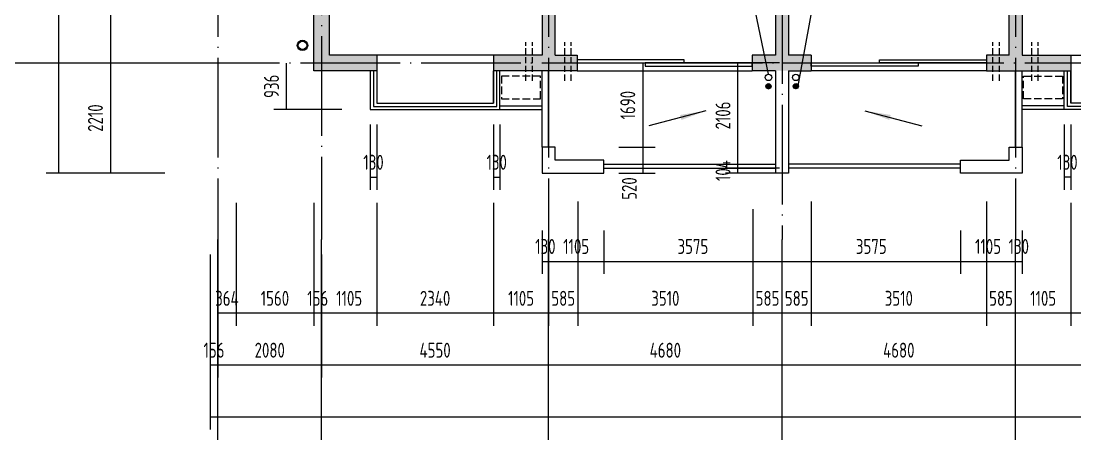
# Model space of a CAD drawing. Extents: x -726032 to 135930, y -151624 to 587044.
# Drawn here: x -388491 to -367367, y 455717 to 463994 of the extents above; entities that cross this region are included whole.
import ezdxf

# ---------------------------------------------------------------- set-up
doc = ezdxf.new("R2010")
doc.units = 0
doc.header["$LTSCALE"] = 1000
doc.header["$MEASUREMENT"] = 0
doc.linetypes.add('DASH', pattern=[0.35, 0.25, -0.1])
doc.linetypes.add('DOTE', pattern=[2.42, 2, -0.2, 0.02, -0.2])
doc.layers.get('0').update_dxf_attribs({"linetype": 'CONTINUOUS'})
doc.layers.get('DEFPOINTS').update_dxf_attribs({"color": 1, "linetype": 'CONTINUOUS'})
for name, color, linetype in [('AXIS', 245, 'CONTINUOUS'), ('COLUMN', 170, 'CONTINUOUS'), ('DOTE', 8, 'DOTE'), ('GROUND', 45, 'CONTINUOUS'), ('PUB_DIM', 245, 'CONTINUOUS'), ('ROOF', 4, 'CONTINUOUS'), ('WALL', 255, 'CONTINUOUS'), ('WINDOW', 155, 'CONTINUOUS'), ('引线', 213, 'CONTINUOUS'), ('空调', 245, 'CONTINUOUS'), ('雨水管', 20, 'CONTINUOUS')]:
    doc.layers.add(name, color=color, linetype=linetype)
doc.styles.add('DIM_FONT', font='isocp.shx', dxfattribs={"width": 0.8})
doc.dimstyles.new('AXIS', dxfattribs={"dimtxt": 300, "dimasz": 1, "dimexe": 250, "dimexo": 300, "dimgap": 150, "dimtad": 1, "dimdec": 0, "dimzin": 0, "dimdsep": 46, "dimtxsty": 'DIM_FONT', "dimcen": 0.09, "dimse1": 1, "dimse2": 1, "dimclrt": 142, "dimadec": 0, "dimazin": 0, "dimtfac": 1, "dimtdec": 0, "dimtix": 1, "dimtmove": 2, "dimatfit": 3, "dimfxl": 1, "dimtolj": 1, "dimtzin": 0, "dimarcsym": 0})
doc.dimstyles.new('DIMA', dxfattribs={"dimtxt": 300, "dimasz": 1, "dimexe": 250, "dimexo": 300, "dimgap": 150, "dimtad": 1, "dimdec": 0, "dimzin": 0, "dimdsep": 46, "dimtxsty": 'DIM_FONT', "dimcen": 0.09, "dimse1": 1, "dimclrt": 142, "dimadec": 0, "dimazin": 0, "dimtfac": 1, "dimtdec": 0, "dimtix": 1, "dimtmove": 2, "dimatfit": 3, "dimfxl": 1, "dimtolj": 1, "dimtzin": 0, "dimarcsym": 0})
doc.dimstyles.new('DIMB', dxfattribs={"dimtxt": 300, "dimasz": 1, "dimexe": 250, "dimexo": 300, "dimgap": 150, "dimtad": 1, "dimdec": 0, "dimzin": 0, "dimdsep": 46, "dimtxsty": 'DIM_FONT', "dimcen": 0.09, "dimse2": 1, "dimclrt": 142, "dimadec": 0, "dimazin": 0, "dimtfac": 1, "dimtdec": 0, "dimtix": 1, "dimtmove": 2, "dimatfit": 3, "dimfxl": 1, "dimtolj": 1, "dimtzin": 0, "dimarcsym": 0})
doc.dimstyles.new('DIMN', dxfattribs={"dimtxt": 300, "dimasz": 1, "dimexe": 250, "dimexo": 300, "dimgap": 150, "dimtad": 1, "dimdec": 0, "dimzin": 0, "dimdsep": 46, "dimtxsty": 'DIM_FONT', "dimcen": 0.09, "dimclrt": 142, "dimadec": 0, "dimazin": 0, "dimtfac": 1, "dimtdec": 0, "dimtix": 1, "dimtmove": 2, "dimatfit": 3, "dimfxl": 1, "dimtolj": 1, "dimtzin": 0, "dimarcsym": 0})

# ---------------------------------------------------------------- blocks, each defined once
blk = doc.blocks.new('*D504')
at = {"layer": 'AXIS', "color": 0, "lineweight": -2, "transparency": 16777216}
for p, q in [((-384703, 459312), (-384703, 455805)), ((-316024, 459312), (-316024, 455805)), ((-316025, 456055), (-384702, 456055))]:
    blk.add_line(p, q, dxfattribs=at)
at = {"layer": 'AXIS', "color": 0, "transparency": 16777216}
for points in [[(-384702, 456055), (-384702, 456054), (-384703, 456055)], [(-316025, 456055), (-316025, 456054), (-316024, 456055)]]:
    blk.add_solid(points, dxfattribs=at)
at = {"layer": 'DEFPOINTS', "color": 0, "transparency": 16777216}
for p in [(-384703, 459612), (-316024, 459612), (-384703, 456055)]:
    blk.add_point(p, dxfattribs=at)
at = {"layer": 'AXIS', "color": 142, "transparency": 16777216, "insert": (-350363, 456355), "char_height": 300, "attachment_point": 5, "style": 'DIM_FONT'}
blk.add_mtext('\\A1;68679', dxfattribs=at)
blk = doc.blocks.new('*D531')
at = {"layer": 'DEFPOINTS', "color": 0, "transparency": 16777216}
for p in [(-377332, 460678), (-373822, 460522), (-377332, 458135)]:
    blk.add_point(p, dxfattribs=at)
at = {"layer": 'PUB_DIM', "color": 0, "lineweight": -2, "transparency": 16777216}
for p, q in [((-377332, 460378), (-377332, 457885)), ((-373822, 460222), (-373822, 457885)), ((-373823, 458135), (-377331, 458135))]:
    blk.add_line(p, q, dxfattribs=at)
at = {"layer": 'PUB_DIM', "color": 0, "transparency": 16777216}
for points in [[(-377331, 458135), (-377331, 458134), (-377332, 458135)], [(-373823, 458135), (-373823, 458134), (-373822, 458135)]]:
    blk.add_solid(points, dxfattribs=at)
at = {"layer": 'PUB_DIM', "color": 142, "transparency": 16777216, "insert": (-375577, 458435), "char_height": 300, "attachment_point": 5, "style": 'DIM_FONT'}
blk.add_mtext('\\A1;3510', dxfattribs=at)
blk = doc.blocks.new('*D3185')
at = {"layer": 'AXIS', "color": 0, "lineweight": -2, "transparency": 16777216}
blk.add_line((-373238, 457095), (-377916, 457095), dxfattribs=at)
at = {"layer": 'AXIS', "color": 0, "transparency": 16777216}
for points in [[(-377916, 457095), (-377916, 457094), (-377917, 457095)], [(-373238, 457095), (-373238, 457094), (-373237, 457095)]]:
    blk.add_solid(points, dxfattribs=at)
at = {"layer": 'DEFPOINTS', "color": 0, "transparency": 16777216}
for p in [(-377917, 459612), (-373237, 459612), (-377917, 457095)]:
    blk.add_point(p, dxfattribs=at)
at = {"layer": 'AXIS', "color": 142, "transparency": 16777216, "insert": (-375577, 457395), "char_height": 300, "attachment_point": 5, "style": 'DIM_FONT'}
blk.add_mtext('\\A1;4680', dxfattribs=at)
blk = doc.blocks.new('*D3570')
at = {"layer": 'DEFPOINTS', "color": 0, "transparency": 16777216}
for p in [(-376812, 460094), (-373237, 460094), (-373237, 459175)]:
    blk.add_point(p, dxfattribs=at)
at = {"layer": 'PUB_DIM', "color": 0, "lineweight": -2, "transparency": 16777216}
for p, q in [((-376812, 459794), (-376812, 458925)), ((-376811, 459175), (-373238, 459175))]:
    blk.add_line(p, q, dxfattribs=at)
at = {"layer": 'PUB_DIM', "color": 0, "transparency": 16777216}
for points in [[(-376811, 459175), (-376811, 459174), (-376812, 459175)], [(-373238, 459175), (-373238, 459174), (-373237, 459175)]]:
    blk.add_solid(points, dxfattribs=at)
at = {"layer": 'PUB_DIM', "color": 142, "transparency": 16777216, "insert": (-375024, 459475), "char_height": 300, "attachment_point": 5, "style": 'DIM_FONT'}
blk.add_mtext('\\A1;3575', dxfattribs=at)
blk = doc.blocks.new('*D533')
at = {"layer": 'DEFPOINTS', "color": 0, "transparency": 16777216}
for p in [(-374122, 463154), (-372988, 463154), (-372988, 461048)]:
    blk.add_point(p, dxfattribs=at)
at = {"layer": 'PUB_DIM', "color": 0, "lineweight": -2, "transparency": 16777216}
for p, q in [((-373288, 463154), (-374372, 463154)), ((-374122, 461049), (-374122, 463153)), ((-373288, 461048), (-374372, 461048))]:
    blk.add_line(p, q, dxfattribs=at)
at = {"layer": 'PUB_DIM', "color": 0, "transparency": 16777216}
for points in [[(-374122, 463153), (-374121, 463153), (-374122, 463154)], [(-374122, 461049), (-374121, 461049), (-374122, 461048)]]:
    blk.add_solid(points, dxfattribs=at)
at = {"layer": 'PUB_DIM', "color": 142, "transparency": 16777216, "insert": (-374422, 462101), "char_height": 300, "attachment_point": 5, "rotation": 90, "style": 'DIM_FONT'}
blk.add_mtext('\\A1;2106', dxfattribs=at)
blk = doc.blocks.new('*D534')
at = {"layer": 'DEFPOINTS', "color": 0, "transparency": 16777216}
for p in [(-374122, 461048), (-372988, 461048), (-372988, 460944)]:
    blk.add_point(p, dxfattribs=at)
at = {"layer": 'PUB_DIM', "color": 0, "lineweight": -2, "transparency": 16777216}
for p, q in [((-373288, 461048), (-374372, 461048)), ((-373288, 460944), (-374372, 460944)), ((-374122, 461049), (-374122, 461050)), ((-374122, 460944), (-374122, 461048)), ((-374122, 460943), (-374122, 460942))]:
    blk.add_line(p, q, dxfattribs=at)
at = {"layer": 'PUB_DIM', "color": 0, "transparency": 16777216}
for points in [[(-374122, 461049), (-374121, 461049), (-374122, 461048)], [(-374122, 460943), (-374121, 460943), (-374122, 460944)]]:
    blk.add_solid(points, dxfattribs=at)
at = {"layer": 'PUB_DIM', "color": 142, "transparency": 16777216, "insert": (-374422, 460996), "char_height": 300, "attachment_point": 5, "rotation": 90, "style": 'DIM_FONT'}
blk.add_mtext('\\A1;104', dxfattribs=at)
blk = doc.blocks.new('*D535')
at = {"layer": 'AXIS', "color": 0, "lineweight": -2, "transparency": 16777216}
for p, q in [((-385612, 485540), (-387991, 485540)), ((-387741, 485539), (-387741, 460945)), ((-385612, 460944), (-387991, 460944))]:
    blk.add_line(p, q, dxfattribs=at)
at = {"layer": 'AXIS', "color": 0, "transparency": 16777216}
for points in [[(-387741, 485539), (-387741, 485539), (-387741, 485540)], [(-387741, 460945), (-387741, 460945), (-387741, 460944)]]:
    blk.add_solid(points, dxfattribs=at)
at = {"layer": 'DEFPOINTS', "color": 0, "transparency": 16777216}
for p in [(-385312, 485540), (-387741, 460944), (-385312, 460944)]:
    blk.add_point(p, dxfattribs=at)
at = {"layer": 'AXIS', "color": 142, "transparency": 16777216, "insert": (-388041, 473242), "char_height": 300, "attachment_point": 5, "rotation": 90, "style": 'DIM_FONT'}
blk.add_mtext('\\A1;24596', dxfattribs=at)
blk = doc.blocks.new('*D536')
at = {"layer": 'DEFPOINTS', "color": 0, "transparency": 16777216}
for p in [(-377917, 460678), (-377332, 460678), (-377917, 458135)]:
    blk.add_point(p, dxfattribs=at)
at = {"layer": 'PUB_DIM', "color": 0, "lineweight": -2, "transparency": 16777216}
for p, q in [((-377917, 460378), (-377917, 457885)), ((-377332, 460378), (-377332, 457885)), ((-377918, 458135), (-377919, 458135)), ((-377332, 458135), (-377917, 458135)), ((-377331, 458135), (-377330, 458135))]:
    blk.add_line(p, q, dxfattribs=at)
at = {"layer": 'PUB_DIM', "color": 0, "transparency": 16777216}
for points in [[(-377918, 458135), (-377918, 458134), (-377917, 458135)], [(-377331, 458135), (-377331, 458134), (-377332, 458135)]]:
    blk.add_solid(points, dxfattribs=at)
at = {"layer": 'PUB_DIM', "color": 142, "transparency": 16777216, "insert": (-377624, 458435), "char_height": 300, "attachment_point": 5, "style": 'DIM_FONT'}
blk.add_mtext('\\A1;585', dxfattribs=at)
blk = doc.blocks.new('*D3572')
at = {"layer": 'DEFPOINTS', "color": 0, "transparency": 16777216}
for p in [(-378047, 460094), (-377917, 460094), (-377917, 459175)]:
    blk.add_point(p, dxfattribs=at)
at = {"layer": 'PUB_DIM', "color": 0, "lineweight": -2, "transparency": 16777216}
for p, q in [((-378047, 459794), (-378047, 458925)), ((-378048, 459175), (-378049, 459175)), ((-378047, 459175), (-377917, 459175)), ((-377916, 459175), (-377915, 459175))]:
    blk.add_line(p, q, dxfattribs=at)
at = {"layer": 'PUB_DIM', "color": 0, "transparency": 16777216}
for points in [[(-378048, 459175), (-378048, 459174), (-378047, 459175)], [(-377916, 459175), (-377916, 459174), (-377917, 459175)]]:
    blk.add_solid(points, dxfattribs=at)
at = {"layer": 'PUB_DIM', "color": 142, "transparency": 16777216, "insert": (-377982, 459475), "char_height": 300, "attachment_point": 5, "style": 'DIM_FONT'}
blk.add_mtext('\\A1;130', dxfattribs=at)
blk = doc.blocks.new('*D1744')
at = {"layer": 'DEFPOINTS', "color": 0, "transparency": 16777216}
for p in [(-377917, 460094), (-376812, 460094), (-376812, 459175)]:
    blk.add_point(p, dxfattribs=at)
at = {"layer": 'PUB_DIM', "color": 0, "lineweight": -2, "transparency": 16777216}
for p, q in [((-376812, 459794), (-376812, 458925)), ((-377916, 459175), (-376813, 459175))]:
    blk.add_line(p, q, dxfattribs=at)
at = {"layer": 'PUB_DIM', "color": 0, "transparency": 16777216}
for points in [[(-377916, 459175), (-377916, 459174), (-377917, 459175)], [(-376813, 459175), (-376813, 459174), (-376812, 459175)]]:
    blk.add_solid(points, dxfattribs=at)
at = {"layer": 'PUB_DIM', "color": 142, "transparency": 16777216, "insert": (-377364, 459475), "char_height": 300, "attachment_point": 5, "style": 'DIM_FONT'}
blk.add_mtext('\\A1;1105', dxfattribs=at)
blk = doc.blocks.new('*D537')
at = {"layer": 'DEFPOINTS', "color": 0, "transparency": 16777216}
for p in [(-381362, 460652), (-379022, 460652), (-381362, 458135)]:
    blk.add_point(p, dxfattribs=at)
at = {"layer": 'PUB_DIM', "color": 0, "lineweight": -2, "transparency": 16777216}
for p, q in [((-381362, 460352), (-381362, 457885)), ((-379022, 460352), (-379022, 457885)), ((-379023, 458135), (-381361, 458135))]:
    blk.add_line(p, q, dxfattribs=at)
at = {"layer": 'PUB_DIM', "color": 0, "transparency": 16777216}
for points in [[(-381361, 458135), (-381361, 458134), (-381362, 458135)], [(-379023, 458135), (-379023, 458134), (-379022, 458135)]]:
    blk.add_solid(points, dxfattribs=at)
at = {"layer": 'PUB_DIM', "color": 142, "transparency": 16777216, "insert": (-380192, 458435), "char_height": 300, "attachment_point": 5, "style": 'DIM_FONT'}
blk.add_mtext('\\A1;2340', dxfattribs=at)
blk = doc.blocks.new('*D1745')
at = {"layer": 'DEFPOINTS', "color": 0, "transparency": 16777216}
for p in [(-382623, 460652), (-382467, 460652), (-382623, 458135)]:
    blk.add_point(p, dxfattribs=at)
at = {"layer": 'PUB_DIM', "color": 0, "lineweight": -2, "transparency": 16777216}
for p, q in [((-382623, 460352), (-382623, 457885)), ((-382624, 458135), (-382625, 458135)), ((-382467, 458135), (-382623, 458135)), ((-382466, 458135), (-382465, 458135))]:
    blk.add_line(p, q, dxfattribs=at)
at = {"layer": 'PUB_DIM', "color": 0, "transparency": 16777216}
for points in [[(-382624, 458135), (-382624, 458134), (-382623, 458135)], [(-382466, 458135), (-382466, 458134), (-382467, 458135)]]:
    blk.add_solid(points, dxfattribs=at)
at = {"layer": 'PUB_DIM', "color": 142, "transparency": 16777216, "insert": (-382545, 458435), "char_height": 300, "attachment_point": 5, "style": 'DIM_FONT'}
blk.add_mtext('\\A1;156', dxfattribs=at)
blk = doc.blocks.new('*D538')
at = {"layer": 'DEFPOINTS', "color": 0, "transparency": 16777216}
for p in [(-384547, 460652), (-384183, 460652), (-384547, 458135)]:
    blk.add_point(p, dxfattribs=at)
at = {"layer": 'PUB_DIM', "color": 0, "lineweight": -2, "transparency": 16777216}
for p, q in [((-384547, 460352), (-384547, 457885)), ((-384183, 460352), (-384183, 457885)), ((-384548, 458135), (-384549, 458135)), ((-384183, 458135), (-384547, 458135)), ((-384182, 458135), (-384181, 458135))]:
    blk.add_line(p, q, dxfattribs=at)
at = {"layer": 'PUB_DIM', "color": 0, "transparency": 16777216}
for points in [[(-384548, 458135), (-384548, 458134), (-384547, 458135)], [(-384182, 458135), (-384182, 458134), (-384183, 458135)]]:
    blk.add_solid(points, dxfattribs=at)
at = {"layer": 'PUB_DIM', "color": 142, "transparency": 16777216, "insert": (-384365, 458435), "char_height": 300, "attachment_point": 5, "style": 'DIM_FONT'}
blk.add_mtext('\\A1;364', dxfattribs=at)
blk = doc.blocks.new('*D539')
at = {"layer": 'DEFPOINTS', "color": 0, "transparency": 16777216}
for p in [(-384183, 460652), (-382623, 460652), (-384183, 458135)]:
    blk.add_point(p, dxfattribs=at)
at = {"layer": 'PUB_DIM', "color": 0, "lineweight": -2, "transparency": 16777216}
for p, q in [((-384183, 460352), (-384183, 457885)), ((-382623, 460352), (-382623, 457885)), ((-382624, 458135), (-384182, 458135))]:
    blk.add_line(p, q, dxfattribs=at)
at = {"layer": 'PUB_DIM', "color": 0, "transparency": 16777216}
for points in [[(-384182, 458135), (-384182, 458134), (-384183, 458135)], [(-382624, 458135), (-382624, 458134), (-382623, 458135)]]:
    blk.add_solid(points, dxfattribs=at)
at = {"layer": 'PUB_DIM', "color": 142, "transparency": 16777216, "insert": (-383403, 458435), "char_height": 300, "attachment_point": 5, "style": 'DIM_FONT'}
blk.add_mtext('\\A1;1560', dxfattribs=at)
blk = doc.blocks.new('*D3573')
at = {"layer": 'DEFPOINTS', "color": 0, "transparency": 16777216}
for p in [(-382467, 460652), (-381362, 460652), (-382467, 458135)]:
    blk.add_point(p, dxfattribs=at)
at = {"layer": 'PUB_DIM', "color": 0, "lineweight": -2, "transparency": 16777216}
for p, q in [((-381362, 460352), (-381362, 457885)), ((-381363, 458135), (-382466, 458135))]:
    blk.add_line(p, q, dxfattribs=at)
at = {"layer": 'PUB_DIM', "color": 0, "transparency": 16777216}
for points in [[(-382466, 458135), (-382466, 458134), (-382467, 458135)], [(-381363, 458135), (-381363, 458134), (-381362, 458135)]]:
    blk.add_solid(points, dxfattribs=at)
at = {"layer": 'PUB_DIM', "color": 142, "transparency": 16777216, "insert": (-381914, 458435), "char_height": 300, "attachment_point": 5, "style": 'DIM_FONT'}
blk.add_mtext('\\A1;1105', dxfattribs=at)
blk = doc.blocks.new('*D1746')
at = {"layer": 'DEFPOINTS', "color": 0, "transparency": 16777216}
for p in [(-379022, 460652), (-377917, 460678), (-379022, 458135)]:
    blk.add_point(p, dxfattribs=at)
at = {"layer": 'PUB_DIM', "color": 0, "lineweight": -2, "transparency": 16777216}
for p, q in [((-379022, 460352), (-379022, 457885)), ((-377918, 458135), (-379021, 458135))]:
    blk.add_line(p, q, dxfattribs=at)
at = {"layer": 'PUB_DIM', "color": 0, "transparency": 16777216}
for points in [[(-379021, 458135), (-379021, 458134), (-379022, 458135)], [(-377918, 458135), (-377918, 458134), (-377917, 458135)]]:
    blk.add_solid(points, dxfattribs=at)
at = {"layer": 'PUB_DIM', "color": 142, "transparency": 16777216, "insert": (-378469, 458435), "char_height": 300, "attachment_point": 5, "style": 'DIM_FONT'}
blk.add_mtext('\\A1;1105', dxfattribs=at)
blk = doc.blocks.new('*D540')
at = {"layer": 'AXIS', "color": 0, "lineweight": -2, "transparency": 16777216}
for p, q in [((-384703, 459312), (-384703, 456845)), ((-384547, 459312), (-384547, 456845)), ((-384704, 457095), (-384705, 457095)), ((-384547, 457095), (-384703, 457095)), ((-384546, 457095), (-384545, 457095))]:
    blk.add_line(p, q, dxfattribs=at)
at = {"layer": 'AXIS', "color": 0, "transparency": 16777216}
for points in [[(-384704, 457095), (-384704, 457094), (-384703, 457095)], [(-384546, 457095), (-384546, 457094), (-384547, 457095)]]:
    blk.add_solid(points, dxfattribs=at)
at = {"layer": 'DEFPOINTS', "color": 0, "transparency": 16777216}
for p in [(-384703, 459612), (-384547, 459612), (-384703, 457095)]:
    blk.add_point(p, dxfattribs=at)
at = {"layer": 'AXIS', "color": 142, "transparency": 16777216, "insert": (-384625, 457395), "char_height": 300, "attachment_point": 5, "style": 'DIM_FONT'}
blk.add_mtext('\\A1;156', dxfattribs=at)
blk = doc.blocks.new('*D541')
at = {"layer": 'AXIS', "color": 0, "lineweight": -2, "transparency": 16777216}
for p, q in [((-384547, 459312), (-384547, 456845)), ((-382467, 459312), (-382467, 456845)), ((-382468, 457095), (-384546, 457095))]:
    blk.add_line(p, q, dxfattribs=at)
at = {"layer": 'AXIS', "color": 0, "transparency": 16777216}
for points in [[(-384546, 457095), (-384546, 457094), (-384547, 457095)], [(-382468, 457095), (-382468, 457094), (-382467, 457095)]]:
    blk.add_solid(points, dxfattribs=at)
at = {"layer": 'DEFPOINTS', "color": 0, "transparency": 16777216}
for p in [(-384547, 459612), (-382467, 459612), (-384547, 457095)]:
    blk.add_point(p, dxfattribs=at)
at = {"layer": 'AXIS', "color": 142, "transparency": 16777216, "insert": (-383507, 457395), "char_height": 300, "attachment_point": 5, "style": 'DIM_FONT'}
blk.add_mtext('\\A1;2080', dxfattribs=at)
blk = doc.blocks.new('*D3187')
at = {"layer": 'AXIS', "color": 0, "lineweight": -2, "transparency": 16777216}
blk.add_line((-377918, 457095), (-382466, 457095), dxfattribs=at)
at = {"layer": 'AXIS', "color": 0, "transparency": 16777216}
for points in [[(-382466, 457095), (-382466, 457094), (-382467, 457095)], [(-377918, 457095), (-377918, 457094), (-377917, 457095)]]:
    blk.add_solid(points, dxfattribs=at)
at = {"layer": 'DEFPOINTS', "color": 0, "transparency": 16777216}
for p in [(-382467, 459612), (-377917, 459612), (-382467, 457095)]:
    blk.add_point(p, dxfattribs=at)
at = {"layer": 'AXIS', "color": 142, "transparency": 16777216, "insert": (-380192, 457395), "char_height": 300, "attachment_point": 5, "style": 'DIM_FONT'}
blk.add_mtext('\\A1;4550', dxfattribs=at)
blk = doc.blocks.new('*D3189')
at = {"layer": 'AXIS', "color": 0, "lineweight": -2, "transparency": 16777216}
blk.add_line((-386701, 468483), (-386701, 463155), dxfattribs=at)
at = {"layer": 'AXIS', "color": 0, "transparency": 16777216}
for points in [[(-386701, 468483), (-386701, 468483), (-386701, 468484)], [(-386701, 463155), (-386701, 463155), (-386701, 463154)]]:
    blk.add_solid(points, dxfattribs=at)
at = {"layer": 'DEFPOINTS', "color": 0, "transparency": 16777216}
for p in [(-385312, 468484), (-386701, 463154), (-385312, 463154)]:
    blk.add_point(p, dxfattribs=at)
at = {"layer": 'AXIS', "color": 142, "transparency": 16777216, "insert": (-387001, 465819), "char_height": 300, "attachment_point": 5, "rotation": 90, "style": 'DIM_FONT'}
blk.add_mtext('\\A1;5330', dxfattribs=at)
blk = doc.blocks.new('*D3190')
at = {"layer": 'AXIS', "color": 0, "lineweight": -2, "transparency": 16777216}
blk.add_line((-386701, 463153), (-386701, 460945), dxfattribs=at)
at = {"layer": 'AXIS', "color": 0, "transparency": 16777216}
for points in [[(-386701, 463153), (-386701, 463153), (-386701, 463154)], [(-386701, 460945), (-386701, 460945), (-386701, 460944)]]:
    blk.add_solid(points, dxfattribs=at)
at = {"layer": 'DEFPOINTS', "color": 0, "transparency": 16777216}
for p in [(-385312, 463154), (-386701, 460944), (-385312, 460944)]:
    blk.add_point(p, dxfattribs=at)
at = {"layer": 'AXIS', "color": 142, "transparency": 16777216, "insert": (-387001, 462049), "char_height": 300, "attachment_point": 5, "rotation": 90, "style": 'DIM_FONT'}
blk.add_mtext('\\A1;2210', dxfattribs=at)
blk = doc.blocks.new('*D542')
at = {"layer": 'DEFPOINTS', "color": 0, "transparency": 16777216}
for p in [(-376812, 463154), (-376812, 461464), (-376030, 461464)]:
    blk.add_point(p, dxfattribs=at)
at = {"layer": 'PUB_DIM', "color": 0, "lineweight": -2, "transparency": 16777216}
for p, q in [((-376512, 463154), (-375780, 463154)), ((-376030, 463153), (-376030, 461465)), ((-376512, 461464), (-375780, 461464))]:
    blk.add_line(p, q, dxfattribs=at)
at = {"layer": 'PUB_DIM', "color": 0, "transparency": 16777216}
for points in [[(-376030, 463153), (-376029, 463153), (-376030, 463154)], [(-376030, 461465), (-376029, 461465), (-376030, 461464)]]:
    blk.add_solid(points, dxfattribs=at)
at = {"layer": 'PUB_DIM', "color": 142, "transparency": 16777216, "insert": (-376330, 462309), "char_height": 300, "attachment_point": 5, "rotation": 90, "style": 'DIM_FONT'}
blk.add_mtext('\\A1;1690', dxfattribs=at)
blk = doc.blocks.new('*D543')
at = {"layer": 'DEFPOINTS', "color": 0, "transparency": 16777216}
for p in [(-376812, 461464), (-376812, 460944), (-376030, 460944)]:
    blk.add_point(p, dxfattribs=at)
at = {"layer": 'PUB_DIM', "color": 0, "lineweight": -2, "transparency": 16777216}
for p, q in [((-376512, 461464), (-375780, 461464)), ((-376030, 461463), (-376030, 460945)), ((-376512, 460944), (-375780, 460944))]:
    blk.add_line(p, q, dxfattribs=at)
at = {"layer": 'PUB_DIM', "color": 0, "transparency": 16777216}
for points in [[(-376030, 461463), (-376029, 461463), (-376030, 461464)], [(-376030, 460945), (-376029, 460945), (-376030, 460944)]]:
    blk.add_solid(points, dxfattribs=at)
at = {"layer": 'PUB_DIM', "color": 142, "transparency": 16777216, "insert": (-376299, 460636), "char_height": 300, "attachment_point": 5, "rotation": 90, "style": 'DIM_FONT'}
blk.add_mtext('\\A1;520', dxfattribs=at)
blk = doc.blocks.new('*D546')
at = {"layer": 'DEFPOINTS', "color": 0, "transparency": 16777216}
for p in [(-381492, 462218), (-381362, 462218), (-381362, 460863)]:
    blk.add_point(p, dxfattribs=at)
at = {"layer": 'PUB_DIM', "color": 0, "lineweight": -2, "transparency": 16777216}
for p, q in [((-381492, 461918), (-381492, 460613)), ((-381362, 461918), (-381362, 460613)), ((-381493, 460863), (-381494, 460863)), ((-381492, 460863), (-381362, 460863)), ((-381361, 460863), (-381360, 460863))]:
    blk.add_line(p, q, dxfattribs=at)
at = {"layer": 'PUB_DIM', "color": 0, "transparency": 16777216}
for points in [[(-381493, 460864), (-381493, 460863), (-381492, 460863)], [(-381361, 460864), (-381361, 460863), (-381362, 460863)]]:
    blk.add_solid(points, dxfattribs=at)
at = {"layer": 'PUB_DIM', "color": 142, "transparency": 16777216, "insert": (-381427, 461163), "char_height": 300, "attachment_point": 5, "style": 'DIM_FONT'}
blk.add_mtext('\\A1;130', dxfattribs=at)
blk = doc.blocks.new('*D547')
at = {"layer": 'DEFPOINTS', "color": 0, "transparency": 16777216}
for p in [(-379022, 462218), (-378892, 462218), (-378892, 460863)]:
    blk.add_point(p, dxfattribs=at)
at = {"layer": 'PUB_DIM', "color": 0, "lineweight": -2, "transparency": 16777216}
for p, q in [((-379022, 461918), (-379022, 460613)), ((-378892, 461918), (-378892, 460613)), ((-379023, 460863), (-379024, 460863)), ((-379022, 460863), (-378892, 460863)), ((-378891, 460863), (-378890, 460863))]:
    blk.add_line(p, q, dxfattribs=at)
at = {"layer": 'PUB_DIM', "color": 0, "transparency": 16777216}
for points in [[(-379023, 460864), (-379023, 460863), (-379022, 460863)], [(-378891, 460864), (-378891, 460863), (-378892, 460863)]]:
    blk.add_solid(points, dxfattribs=at)
at = {"layer": 'PUB_DIM', "color": 142, "transparency": 16777216, "insert": (-378957, 461163), "char_height": 300, "attachment_point": 5, "style": 'DIM_FONT'}
blk.add_mtext('\\A1;130', dxfattribs=at)
blk = doc.blocks.new('*D3574')
at = {"layer": 'DEFPOINTS', "color": 0, "transparency": 16777216}
for p in [(-383172, 463154), (-381764, 463154), (-381764, 462218)]:
    blk.add_point(p, dxfattribs=at)
at = {"layer": 'PUB_DIM', "color": 0, "lineweight": -2, "transparency": 16777216}
for p, q in [((-383172, 462219), (-383172, 463153)), ((-382064, 462218), (-383422, 462218))]:
    blk.add_line(p, q, dxfattribs=at)
at = {"layer": 'PUB_DIM', "color": 0, "transparency": 16777216}
for points in [[(-383172, 463153), (-383171, 463153), (-383172, 463154)], [(-383172, 462219), (-383171, 462219), (-383172, 462218)]]:
    blk.add_solid(points, dxfattribs=at)
at = {"layer": 'PUB_DIM', "color": 142, "transparency": 16777216, "insert": (-383472, 462686), "char_height": 300, "attachment_point": 5, "rotation": 90, "style": 'DIM_FONT'}
blk.add_mtext('\\A1;936', dxfattribs=at)
blk = doc.blocks.new('*D1780')
at = {"layer": 'DEFPOINTS', "color": 0, "transparency": 16777216}
for p in [(-369142, 460678), (-368557, 460678), (-369142, 458135)]:
    blk.add_point(p, dxfattribs=at)
at = {"layer": 'PUB_DIM', "color": 0, "lineweight": -2, "transparency": 16777216}
for p, q in [((-369142, 460378), (-369142, 457885)), ((-369143, 458135), (-369144, 458135)), ((-368557, 458135), (-369142, 458135)), ((-368556, 458135), (-368555, 458135))]:
    blk.add_line(p, q, dxfattribs=at)
at = {"layer": 'PUB_DIM', "color": 0, "transparency": 16777216}
for points in [[(-369143, 458135), (-369143, 458134), (-369142, 458135)], [(-368556, 458135), (-368556, 458134), (-368557, 458135)]]:
    blk.add_solid(points, dxfattribs=at)
at = {"layer": 'PUB_DIM', "color": 142, "transparency": 16777216, "insert": (-368849, 458435), "char_height": 300, "attachment_point": 5, "style": 'DIM_FONT'}
blk.add_mtext('\\A1;585', dxfattribs=at)
blk = doc.blocks.new('*D3585')
at = {"layer": 'DEFPOINTS', "color": 0, "transparency": 16777216}
for p in [(-368557, 460678), (-367452, 460652), (-368557, 458135)]:
    blk.add_point(p, dxfattribs=at)
at = {"layer": 'PUB_DIM', "color": 0, "lineweight": -2, "transparency": 16777216}
for p, q in [((-367452, 460352), (-367452, 457885)), ((-367453, 458135), (-368556, 458135))]:
    blk.add_line(p, q, dxfattribs=at)
at = {"layer": 'PUB_DIM', "color": 0, "transparency": 16777216}
for points in [[(-368556, 458135), (-368556, 458134), (-368557, 458135)], [(-367453, 458135), (-367453, 458134), (-367452, 458135)]]:
    blk.add_solid(points, dxfattribs=at)
at = {"layer": 'PUB_DIM', "color": 142, "transparency": 16777216, "insert": (-368004, 458435), "char_height": 300, "attachment_point": 5, "style": 'DIM_FONT'}
blk.add_mtext('\\A1;1105', dxfattribs=at)
blk = doc.blocks.new('*D3586')
at = {"layer": 'DEFPOINTS', "color": 0, "transparency": 16777216}
for p in [(-369662, 460094), (-368557, 460094), (-368557, 459175)]:
    blk.add_point(p, dxfattribs=at)
at = {"layer": 'PUB_DIM', "color": 0, "lineweight": -2, "transparency": 16777216}
for p, q in [((-369662, 459794), (-369662, 458925)), ((-369661, 459175), (-368558, 459175))]:
    blk.add_line(p, q, dxfattribs=at)
at = {"layer": 'PUB_DIM', "color": 0, "transparency": 16777216}
for points in [[(-369661, 459175), (-369661, 459174), (-369662, 459175)], [(-368558, 459175), (-368558, 459174), (-368557, 459175)]]:
    blk.add_solid(points, dxfattribs=at)
at = {"layer": 'PUB_DIM', "color": 142, "transparency": 16777216, "insert": (-369109, 459475), "char_height": 300, "attachment_point": 5, "style": 'DIM_FONT'}
blk.add_mtext('\\A1;1105', dxfattribs=at)
blk = doc.blocks.new('*D1781')
at = {"layer": 'DEFPOINTS', "color": 0, "transparency": 16777216}
for p in [(-368557, 460094), (-368427, 460094), (-368427, 459175)]:
    blk.add_point(p, dxfattribs=at)
at = {"layer": 'PUB_DIM', "color": 0, "lineweight": -2, "transparency": 16777216}
for p, q in [((-368427, 459794), (-368427, 458925)), ((-368558, 459175), (-368559, 459175)), ((-368557, 459175), (-368427, 459175)), ((-368426, 459175), (-368425, 459175))]:
    blk.add_line(p, q, dxfattribs=at)
at = {"layer": 'PUB_DIM', "color": 0, "transparency": 16777216}
for points in [[(-368558, 459175), (-368558, 459174), (-368557, 459175)], [(-368426, 459175), (-368426, 459174), (-368427, 459175)]]:
    blk.add_solid(points, dxfattribs=at)
at = {"layer": 'PUB_DIM', "color": 142, "transparency": 16777216, "insert": (-368492, 459475), "char_height": 300, "attachment_point": 5, "style": 'DIM_FONT'}
blk.add_mtext('\\A1;130', dxfattribs=at)
blk = doc.blocks.new('*D582')
at = {"layer": 'DEFPOINTS', "color": 0, "transparency": 16777216}
for p in [(-367452, 460652), (-365112, 460652), (-367452, 458135)]:
    blk.add_point(p, dxfattribs=at)
at = {"layer": 'PUB_DIM', "color": 0, "lineweight": -2, "transparency": 16777216}
for p, q in [((-367452, 460352), (-367452, 457885)), ((-365112, 460352), (-365112, 457885)), ((-365113, 458135), (-367451, 458135))]:
    blk.add_line(p, q, dxfattribs=at)
at = {"layer": 'PUB_DIM', "color": 0, "transparency": 16777216}
for points in [[(-367451, 458135), (-367451, 458134), (-367452, 458135)], [(-365113, 458135), (-365113, 458134), (-365112, 458135)]]:
    blk.add_solid(points, dxfattribs=at)
at = {"layer": 'PUB_DIM', "color": 142, "transparency": 16777216, "insert": (-366282, 458435), "char_height": 300, "attachment_point": 5, "style": 'DIM_FONT'}
blk.add_mtext('\\A1;2340', dxfattribs=at)
blk = doc.blocks.new('*D3587')
at = {"layer": 'DEFPOINTS', "color": 0, "transparency": 16777216}
for p in [(-373237, 460522), (-372652, 460678), (-373237, 458135)]:
    blk.add_point(p, dxfattribs=at)
at = {"layer": 'PUB_DIM', "color": 0, "lineweight": -2, "transparency": 16777216}
for p, q in [((-372652, 460378), (-372652, 457885)), ((-373238, 458135), (-373239, 458135)), ((-372652, 458135), (-373237, 458135)), ((-372651, 458135), (-372650, 458135))]:
    blk.add_line(p, q, dxfattribs=at)
at = {"layer": 'PUB_DIM', "color": 0, "transparency": 16777216}
for points in [[(-373238, 458135), (-373238, 458134), (-373237, 458135)], [(-372651, 458135), (-372651, 458134), (-372652, 458135)]]:
    blk.add_solid(points, dxfattribs=at)
at = {"layer": 'PUB_DIM', "color": 142, "transparency": 16777216, "insert": (-372944, 458435), "char_height": 300, "attachment_point": 5, "style": 'DIM_FONT'}
blk.add_mtext('\\A1;585', dxfattribs=at)
blk = doc.blocks.new('*D1782')
at = {"layer": 'DEFPOINTS', "color": 0, "transparency": 16777216}
for p in [(-373822, 460522), (-373237, 460522), (-373822, 458135)]:
    blk.add_point(p, dxfattribs=at)
at = {"layer": 'PUB_DIM', "color": 0, "lineweight": -2, "transparency": 16777216}
for p, q in [((-373822, 460222), (-373822, 457885)), ((-373823, 458135), (-373824, 458135)), ((-373237, 458135), (-373822, 458135)), ((-373236, 458135), (-373235, 458135))]:
    blk.add_line(p, q, dxfattribs=at)
at = {"layer": 'PUB_DIM', "color": 0, "transparency": 16777216}
for points in [[(-373823, 458135), (-373823, 458134), (-373822, 458135)], [(-373236, 458135), (-373236, 458134), (-373237, 458135)]]:
    blk.add_solid(points, dxfattribs=at)
at = {"layer": 'PUB_DIM', "color": 142, "transparency": 16777216, "insert": (-373529, 458435), "char_height": 300, "attachment_point": 5, "style": 'DIM_FONT'}
blk.add_mtext('\\A1;585', dxfattribs=at)
blk = doc.blocks.new('*D584')
at = {"layer": 'DEFPOINTS', "color": 0, "transparency": 16777216}
for p in [(-372652, 460678), (-369142, 460678), (-372652, 458135)]:
    blk.add_point(p, dxfattribs=at)
at = {"layer": 'PUB_DIM', "color": 0, "lineweight": -2, "transparency": 16777216}
for p, q in [((-372652, 460378), (-372652, 457885)), ((-369142, 460378), (-369142, 457885)), ((-369143, 458135), (-372651, 458135))]:
    blk.add_line(p, q, dxfattribs=at)
at = {"layer": 'PUB_DIM', "color": 0, "transparency": 16777216}
for points in [[(-372651, 458135), (-372651, 458134), (-372652, 458135)], [(-369143, 458135), (-369143, 458134), (-369142, 458135)]]:
    blk.add_solid(points, dxfattribs=at)
at = {"layer": 'PUB_DIM', "color": 142, "transparency": 16777216, "insert": (-370897, 458435), "char_height": 300, "attachment_point": 5, "style": 'DIM_FONT'}
blk.add_mtext('\\A1;3510', dxfattribs=at)
blk = doc.blocks.new('*D1783')
at = {"layer": 'DEFPOINTS', "color": 0, "transparency": 16777216}
for p in [(-373237, 460094), (-369662, 460094), (-369662, 459175)]:
    blk.add_point(p, dxfattribs=at)
at = {"layer": 'PUB_DIM', "color": 0, "lineweight": -2, "transparency": 16777216}
for p, q in [((-369662, 459794), (-369662, 458925)), ((-373236, 459175), (-369663, 459175))]:
    blk.add_line(p, q, dxfattribs=at)
at = {"layer": 'PUB_DIM', "color": 0, "transparency": 16777216}
for points in [[(-373236, 459175), (-373236, 459174), (-373237, 459175)], [(-369663, 459175), (-369663, 459174), (-369662, 459175)]]:
    blk.add_solid(points, dxfattribs=at)
at = {"layer": 'PUB_DIM', "color": 142, "transparency": 16777216, "insert": (-371449, 459475), "char_height": 300, "attachment_point": 5, "style": 'DIM_FONT'}
blk.add_mtext('\\A1;3575', dxfattribs=at)
blk = doc.blocks.new('*D3199')
at = {"layer": 'AXIS', "color": 0, "lineweight": -2, "transparency": 16777216}
blk.add_line((-364008, 457095), (-368556, 457095), dxfattribs=at)
at = {"layer": 'AXIS', "color": 0, "transparency": 16777216}
for points in [[(-368556, 457095), (-368556, 457094), (-368557, 457095)], [(-364008, 457095), (-364008, 457094), (-364007, 457095)]]:
    blk.add_solid(points, dxfattribs=at)
at = {"layer": 'DEFPOINTS', "color": 0, "transparency": 16777216}
for p in [(-368557, 459612), (-364007, 459612), (-368557, 457095)]:
    blk.add_point(p, dxfattribs=at)
at = {"layer": 'AXIS', "color": 142, "transparency": 16777216, "insert": (-366282, 457395), "char_height": 300, "attachment_point": 5, "style": 'DIM_FONT'}
blk.add_mtext('\\A1;4550', dxfattribs=at)
blk = doc.blocks.new('*D3201')
at = {"layer": 'AXIS', "color": 0, "lineweight": -2, "transparency": 16777216}
blk.add_line((-368558, 457095), (-373236, 457095), dxfattribs=at)
at = {"layer": 'AXIS', "color": 0, "transparency": 16777216}
for points in [[(-373236, 457095), (-373236, 457094), (-373237, 457095)], [(-368558, 457095), (-368558, 457094), (-368557, 457095)]]:
    blk.add_solid(points, dxfattribs=at)
at = {"layer": 'DEFPOINTS', "color": 0, "transparency": 16777216}
for p in [(-373237, 459612), (-368557, 459612), (-373237, 457095)]:
    blk.add_point(p, dxfattribs=at)
at = {"layer": 'AXIS', "color": 142, "transparency": 16777216, "insert": (-370897, 457395), "char_height": 300, "attachment_point": 5, "style": 'DIM_FONT'}
blk.add_mtext('\\A1;4680', dxfattribs=at)
blk = doc.blocks.new('*D589')
at = {"layer": 'DEFPOINTS', "color": 0, "transparency": 16777216}
for p in [(-367582, 462218), (-367452, 462218), (-367582, 460863)]:
    blk.add_point(p, dxfattribs=at)
at = {"layer": 'PUB_DIM', "color": 0, "lineweight": -2, "transparency": 16777216}
for p, q in [((-367582, 461918), (-367582, 460613)), ((-367452, 461918), (-367452, 460613)), ((-367583, 460863), (-367584, 460863)), ((-367452, 460863), (-367582, 460863)), ((-367451, 460863), (-367450, 460863))]:
    blk.add_line(p, q, dxfattribs=at)
at = {"layer": 'PUB_DIM', "color": 0, "transparency": 16777216}
for points in [[(-367583, 460864), (-367583, 460863), (-367582, 460863)], [(-367451, 460864), (-367451, 460863), (-367452, 460863)]]:
    blk.add_solid(points, dxfattribs=at)
at = {"layer": 'PUB_DIM', "color": 142, "transparency": 16777216, "insert": (-367517, 461163), "char_height": 300, "attachment_point": 5, "style": 'DIM_FONT'}
blk.add_mtext('\\A1;130', dxfattribs=at)
blk = doc.blocks.new('_ARROW')
blk.add_solid([(0, 0), (-1, 0.1), (-1, -0.1)])

msp = doc.modelspace()

# ---------------------------------------------------------------- hatches: boundary and pattern name
at = {"layer": '雨水管'}
h = msp.add_hatch(dxfattribs=at)
h.set_pattern_fill('ANSI31', color=256, scale=130, style=0)
h.set_pattern_definition([(45, (-894266.378, 804719.422), (-11.4904852, 11.4904852), [])])
h.paths.add_polyline_path([(-373562.6, 462687.6, 1), (-373458.6, 462687.6, 1)])
h = msp.add_hatch(dxfattribs=at)
h.set_pattern_fill('ANSI31', color=256, scale=130, style=0)
h.set_pattern_definition([(135, (147792.637, 804719.422), (11.4904852, 11.4904852), [])])
h.paths.add_polyline_path([(-373015.2, 462687.6, 1), (-372911.2, 462687.6, 1)])

# ---------------------------------------------------------------- linework, layer by layer
at = {"layer": 'AXIS'}
for p, q in [((-389041.2, 463154), (-385312.2, 463154)), ((-384546.9, 455534.5), (-384546.9, 459611.9)), ((-382466.9, 455534.5), (-382466.9, 459611.9)), ((-377916.9, 455534.5), (-377916.9, 459611.9)), ((-373236.9, 455534.5), (-373236.9, 459611.9)), ((-368556.9, 455534.5), (-368556.9, 459611.9))]:
    msp.add_line(p, q, dxfattribs=at)
at = {"layer": 'COLUMN'}
for points in [[(-382622.9, 466404), (-382622.9, 462998), (-382310.9, 466404), (-382310.9, 462998)], [(-378046.9, 463310), (-378046.9, 465234), (-377786.9, 463310), (-377786.9, 465234)], [(-368686.9, 465234), (-368686.9, 463310), (-368426.9, 465234), (-368426.9, 463310)], [(-373366.9, 463310), (-373366.9, 464714), (-373106.9, 463310), (-373106.9, 464714)], [(-382310.9, 463310), (-382310.9, 462998), (-381361.9, 463310), (-381361.9, 462998)], [(-379021.9, 463310), (-379021.9, 462998), (-377331.9, 463310), (-377331.9, 462998)], [(-373821.9, 463310), (-373821.9, 462998), (-372651.9, 463310), (-372651.9, 462998)], [(-369141.9, 463310), (-369141.9, 462998), (-367451.9, 463310), (-367451.9, 462998)]]:
    msp.add_solid(points, dxfattribs=at)
at = {"layer": 'DOTE'}
for p, q in [((-384546.9, 487455.9), (-384546.9, 459611.9)), ((-377916.9, 487455.9), (-377916.9, 459611.9)), ((-368556.9, 487455.9), (-368556.9, 459611.9)), ((-373236.9, 471994), (-373236.9, 459611.9)), ((-382466.9, 470954), (-382466.9, 459611.9)), ((-385312.2, 463154), (-315680.4, 463154))]:
    msp.add_line(p, q, dxfattribs=at)
at = {"layer": 'GROUND'}
for p, q in [((-377344.9, 462998), (-373834.9, 462998)), ((-369141.9, 462998), (-372651.9, 462998))]:
    msp.add_line(p, q, dxfattribs=at)
at = {"layer": 'ROOF'}
for p, q in [((-378046.9, 461463.8), (-378046.9, 462998)), ((-377916.9, 461463.8), (-377916.9, 462998)), ((-368556.9, 461463.8), (-368556.9, 462998)), ((-368426.9, 461463.8), (-368426.9, 462998)), ((-378891.9, 462296), (-378046.9, 462296)), ((-378891.9, 462218), (-378046.9, 462218)), ((-367581.9, 462296), (-368426.9, 462296)), ((-367581.9, 462218), (-368426.9, 462218))]:
    msp.add_line(p, q, dxfattribs=at)
for points in [[(-376811.9, 461125.8), (-373366.9, 461125.8)], [(-376811.9, 461047.8), (-373366.9, 461047.8)], [(-369661.9, 461125.8), (-373106.9, 461125.8)], [(-369661.9, 461047.8), (-373106.9, 461047.8)]]:
    msp.add_lwpolyline(points, dxfattribs=at)
at = {"layer": 'WALL'}
for p, q in [((-373106.9, 471864), (-373106.9, 463310)), ((-382622.9, 462998), (-382622.9, 469784)), ((-377786.9, 463310), (-377786.9, 469498)), ((-368686.9, 463310), (-368686.9, 469498)), ((-373366.9, 469186), (-373366.9, 463310)), ((-382310.3, 463310), (-382310.2, 468406)), ((-378046.9, 468406), (-378046.9, 463310)), ((-368426.9, 468406), (-368426.9, 463310)), ((-381361.9, 463310), (-382310.9, 463310)), ((-381361.9, 463310), (-381361.9, 462998)), ((-379021.9, 463310), (-379021.9, 462998)), ((-378046.9, 463310), (-379021.9, 463310)), ((-377786.9, 463310), (-377344.9, 463310)), ((-377344.9, 463310), (-377344.9, 462998)), ((-373366.9, 463310), (-373834.9, 463310)), ((-373834.9, 463310), (-373834.9, 462998)), ((-372651.9, 463310), (-373106.9, 463310)), ((-372651.9, 463310), (-372651.9, 462998)), ((-368686.9, 463310), (-369141.9, 463310)), ((-369141.9, 463310), (-369141.9, 462998)), ((-368426.9, 463310), (-367451.9, 463310)), ((-367451.9, 463310), (-367451.9, 462998)), ((-381361.9, 462998), (-382622.9, 462998)), ((-377344.9, 462998), (-379021.9, 462998)), ((-373366.9, 462998), (-373834.9, 462998)), ((-373366.9, 462998), (-373366.9, 460944)), ((-373106.9, 462998), (-373106.9, 460944)), ((-373106.9, 462998), (-372651.9, 462998)), ((-369141.9, 462998), (-367451.9, 462998)), ((-373106.9, 460944), (-373366.9, 460944))]:
    msp.add_line(p, q, dxfattribs=at)
at = {"layer": 'WALL', "color": 255}
for p, q in [((-378046.9, 461463.8), (-378046.9, 460943.8)), ((-377786.9, 461203.8), (-377786.9, 461463.8)), ((-368686.9, 461203.8), (-368686.9, 461463.8)), ((-368426.9, 461463.8), (-368426.9, 460943.8)), ((-376811.9, 461203.8), (-377786.9, 461203.8)), ((-376811.9, 460943.8), (-376811.9, 461203.8)), ((-369661.9, 461203.8), (-368686.9, 461203.8)), ((-369661.9, 460943.8), (-369661.9, 461203.8)), ((-378046.9, 460943.8), (-376811.9, 460943.8)), ((-368426.9, 460943.8), (-369661.9, 460943.8))]:
    msp.add_line(p, q, dxfattribs=at)
at = {"layer": 'WALL', "color": 0}
for p, q in [((-377786.9, 461463.8), (-378046.9, 461463.8)), ((-368686.9, 461463.8), (-368426.9, 461463.8))]:
    msp.add_line(p, q, dxfattribs=at)
at = {"layer": 'WINDOW'}
for p, q in [((-379021.9, 463310), (-381361.9, 463310)), ((-367451.9, 463310), (-365111.9, 463310))]:
    msp.add_line(p, q, dxfattribs=at)
for points in [[(-377344.9, 463154), (-375199.9, 463154), (-375199.9, 463219), (-377344.9, 463219)], [(-375979.9, 463089), (-373834.9, 463089), (-373834.9, 463154), (-375979.9, 463154)], [(-370506.9, 463089), (-372651.9, 463089), (-372651.9, 463154), (-370506.9, 463154)], [(-369141.9, 463154), (-371286.9, 463154), (-371286.9, 463219), (-369141.9, 463219)]]:
    msp.add_lwpolyline(points, close=True, dxfattribs=at)
for points in [[(-381491.9, 462998), (-381491.9, 462218), (-378891.9, 462218), (-378891.9, 462998)], [(-381426.9, 462998), (-381426.9, 462283), (-378956.9, 462283), (-378956.9, 462998)], [(-381361.9, 462998), (-381361.9, 462348), (-379021.9, 462348), (-379021.9, 462998)], [(-379021.9, 462998), (-379021.9, 462348)], [(-364981.9, 462998), (-364981.9, 462218), (-367581.9, 462218), (-367581.9, 462998)], [(-365046.9, 462998), (-365046.9, 462283), (-367516.9, 462283), (-367516.9, 462998)], [(-367451.9, 462998), (-367451.9, 462348)], [(-365111.9, 462998), (-365111.9, 462348), (-367451.9, 462348), (-367451.9, 462998)]]:
    msp.add_lwpolyline(points, dxfattribs=at)
at = {"layer": '引线'}
msp.add_line((-372911.7, 462695.2), (-372608.5, 464372.5), dxfattribs=at)
msp.add_lwpolyline([(-373510.6, 462930.2), (-373870.9, 464665.6), (-375732.8, 464665.6)], dxfattribs=at)
at = {"layer": '空调', "linetype": 'DASH', "ltscale": 0.5}
for p, q in [((-378371.9, 462798.3), (-378371.9, 463572.1)), ((-378241.9, 462798.3), (-378241.9, 463572.1)), ((-377591.9, 462798.3), (-377591.9, 463572.1)), ((-377461.9, 462798.3), (-377461.9, 463572.1)), ((-369011.9, 462798.3), (-369011.9, 463572.1)), ((-368881.9, 462798.3), (-368881.9, 463572.1)), ((-368231.9, 462798.3), (-368231.9, 463572.1)), ((-368101.9, 462798.3), (-368101.9, 463572.1))]:
    msp.add_line(p, q, dxfattribs=at)
at = {"layer": '空调', "linetype": 'DASH', "ltscale": 0.6}
for points in [[(-378858.7, 462436.6), (-378078.7, 462436.6), (-378078.7, 462891.6), (-378858.7, 462891.6)], [(-367615, 462436.6), (-368395, 462436.6), (-368395, 462891.6), (-367615, 462891.6)]]:
    msp.add_lwpolyline(points, close=True, dxfattribs=at)
at = {"layer": '雨水管'}
for points in [[(-374766, 462194.4), (-375908, 461892.3)], [(-371576.3, 462194.4), (-370434.3, 461892.3)]]:
    msp.add_lwpolyline(points, dxfattribs=at)
for centre, radius in [((-382850.5, 463507.6), 104), ((-382850.5, 463507.6), 84.5), ((-373510.6, 462865.2), 65), ((-372963.2, 462865.2), 65), ((-373510.6, 462687.6), 52), ((-372963.2, 462687.6), 52)]:
    msp.add_circle(centre, radius, dxfattribs=at)

# ---------------------------------------------------------------- block references
for p, xscale, yscale, zscale, rotation in [((-374766, 462194.4), 519.9999999999976, 519.9999999999976, 519.9999999999976, 14.8153817559993), ((-371576.3, 462194.4), -519.9999999999975, 520, 520, 345.1846182440007)]:
    msp.add_blockref('_ARROW', p, dxfattribs=dict(at, xscale=xscale, yscale=yscale, zscale=zscale, rotation=rotation))

# ---------------------------------------------------------------- dimensions: what is measured, and where the dimension line sits
at = {"layer": 'AXIS'}
for p1, p2, distance, picture, middle in [((-385312.2, 485540), (-385312.2, 460943.8), -2429, '*D535', (-388041.2, 473241.9)), ((-316023.9, 459611.9), (-384702.9, 459611.9), 3557.4, '*D504', (-350363.4, 456354.5))]:
    dim = msp.add_aligned_dim(p1=p1, p2=p2, distance=distance, dimstyle='DIMN', dxfattribs=at)
    dim.commit()
    dim.dimension.update_dxf_attribs({"geometry": picture, "text_midpoint": middle})
for base, p1, p2, picture, middle in [((-386701.2, 463154), (-385312.2, 468484), (-385312.2, 463154), '*D3189', (-387001.2, 465819)), ((-386701.2, 460943.8), (-385312.2, 463154), (-385312.2, 460943.8), '*D3190', (-387001.2, 462048.9))]:
    dim = msp.add_linear_dim(base=base, p1=p1, p2=p2, angle=90, dimstyle='AXIS', dxfattribs=at)
    dim.commit()
    dim.dimension.update_dxf_attribs({"geometry": picture, "text_midpoint": middle})
for base, p1, p2, dimstyle, picture, middle in [((-384702.9, 457094.5), (-384546.9, 459611.9), (-384702.9, 459611.9), 'DIMN', '*D540', (-384624.9, 457394.5)), ((-384546.9, 457094.5), (-382466.9, 459611.9), (-384546.9, 459611.9), 'DIMN', '*D541', (-383506.9, 457394.5)), ((-382466.9, 457094.5), (-377916.9, 459611.9), (-382466.9, 459611.9), 'AXIS', '*D3187', (-380191.9, 457394.5)), ((-377916.9, 457094.5), (-373236.9, 459611.9), (-377916.9, 459611.9), 'AXIS', '*D3185', (-375576.9, 457394.5)), ((-373236.9, 457094.5), (-368556.9, 459611.9), (-373236.9, 459611.9), 'AXIS', '*D3201', (-370896.9, 457394.5)), ((-368556.9, 457094.5), (-364006.9, 459611.9), (-368556.9, 459611.9), 'AXIS', '*D3199', (-366281.9, 457394.5))]:
    dim = msp.add_linear_dim(base=base, p1=p1, p2=p2, dimstyle=dimstyle, dxfattribs=at)
    dim.commit()
    dim.dimension.update_dxf_attribs({"geometry": picture, "text_midpoint": middle})
at = {"layer": 'PUB_DIM'}
for base, p1, p2, dimstyle, picture, middle in [((-383171.6, 463154), (-381764.3, 462218), (-381764.3, 463154), 'DIMB', '*D3574', (-383471.6, 462686)), ((-376029.7, 461463.8), (-376812.2, 463154), (-376812.2, 461463.8), 'DIMN', '*D542', (-376329.7, 462308.9)), ((-374121.6, 463154), (-372988.2, 461047.8), (-372988.2, 463154), 'DIMN', '*D533', (-374421.7, 462100.9)), ((-374121.6, 461047.8), (-372988.2, 460944), (-372988.2, 461047.8), 'DIMN', '*D534', (-374421.6, 460995.9))]:
    dim = msp.add_linear_dim(base=base, p1=p1, p2=p2, angle=90, dimstyle=dimstyle, dxfattribs=at)
    dim.commit()
    dim.dimension.update_dxf_attribs({"geometry": picture, "text_midpoint": middle})
for base, p1, p2, dimstyle, picture, middle in [((-381361.9, 460863.5), (-381491.9, 462218), (-381361.9, 462218), 'DIMN', '*D546', (-381426.9, 461163.5)), ((-378891.9, 460863.5), (-379021.9, 462218), (-378891.9, 462218), 'DIMN', '*D547', (-378956.9, 461163.5)), ((-367581.9, 460863.5), (-367451.9, 462218), (-367581.9, 462218), 'DIMN', '*D589', (-367516.9, 461163.5)), ((-384546.9, 458134.5), (-384182.9, 460651.9), (-384546.9, 460651.9), 'DIMN', '*D538', (-384364.9, 458434.5)), ((-384182.9, 458134.5), (-382622.9, 460651.9), (-384182.9, 460651.9), 'DIMN', '*D539', (-383402.9, 458434.5)), ((-382622.9, 458134.5), (-382466.9, 460651.9), (-382622.9, 460651.9), 'DIMA', '*D1745', (-382544.9, 458434.5)), ((-382466.9, 458134.5), (-381361.9, 460651.9), (-382466.9, 460651.9), 'DIMB', '*D3573', (-381914.4, 458434.5)), ((-381361.9, 458134.5), (-379021.9, 460651.9), (-381361.9, 460651.9), 'DIMN', '*D537', (-380191.9, 458434.5)), ((-379021.9, 458134.5), (-377916.9, 460677.9), (-379021.9, 460651.9), 'DIMA', '*D1746', (-378469.4, 458434.5)), ((-377916.9, 458134.5), (-377331.9, 460677.9), (-377916.9, 460677.9), 'DIMN', '*D536', (-377624.4, 458434.5)), ((-377331.9, 458134.5), (-373821.9, 460521.9), (-377331.9, 460677.9), 'DIMN', '*D531', (-375576.9, 458434.5)), ((-373821.9, 458134.5), (-373236.9, 460521.9), (-373821.9, 460521.9), 'DIMA', '*D1782', (-373529.4, 458434.5)), ((-373236.9, 458134.5), (-372651.9, 460677.9), (-373236.9, 460521.9), 'DIMB', '*D3587', (-372944.4, 458434.5)), ((-372651.9, 458134.5), (-369141.9, 460677.9), (-372651.9, 460677.9), 'DIMN', '*D584', (-370896.9, 458434.5)), ((-369141.9, 458134.5), (-368556.9, 460677.9), (-369141.9, 460677.9), 'DIMA', '*D1780', (-368849.4, 458434.5)), ((-368556.9, 458134.5), (-367451.9, 460651.9), (-368556.9, 460677.9), 'DIMB', '*D3585', (-368004.4, 458434.5)), ((-367451.9, 458134.5), (-365111.9, 460651.9), (-367451.9, 460651.9), 'DIMN', '*D582', (-366281.9, 458434.5)), ((-377916.9, 459174.5), (-378046.9, 460094.4), (-377916.9, 460094.4), 'DIMB', '*D3572', (-377981.9, 459474.5)), ((-376811.9, 459174.5), (-377916.9, 460094.4), (-376811.9, 460094.4), 'DIMA', '*D1744', (-377364.4, 459474.5)), ((-373236.9, 459174.5), (-376811.9, 460094.4), (-373236.9, 460094.4), 'DIMB', '*D3570', (-375024.4, 459474.5)), ((-369661.9, 459174.5), (-373236.9, 460094.4), (-369661.9, 460094.4), 'DIMA', '*D1783', (-371449.4, 459474.5)), ((-368556.9, 459174.5), (-369661.9, 460094.4), (-368556.9, 460094.4), 'DIMB', '*D3586', (-369109.4, 459474.5)), ((-368426.9, 459174.5), (-368556.9, 460094.4), (-368426.9, 460094.4), 'DIMA', '*D1781', (-368491.9, 459474.5))]:
    dim = msp.add_linear_dim(base=base, p1=p1, p2=p2, dimstyle=dimstyle, dxfattribs=at)
    dim.commit()
    dim.dimension.update_dxf_attribs({"geometry": picture, "text_midpoint": middle})
dim = msp.add_linear_dim(base=(-376029.7, 460943.8), p1=(-376812.2, 461463.8), p2=(-376812.2, 460943.8), angle=90, dimstyle='DIMN', dxfattribs=at)
dim.commit()
dim.dimension.update_dxf_attribs({"geometry": '*D543', "text_midpoint": (-376298.9, 460635.5), "dimtype": 160})

doc.saveas('drawing.dxf')
